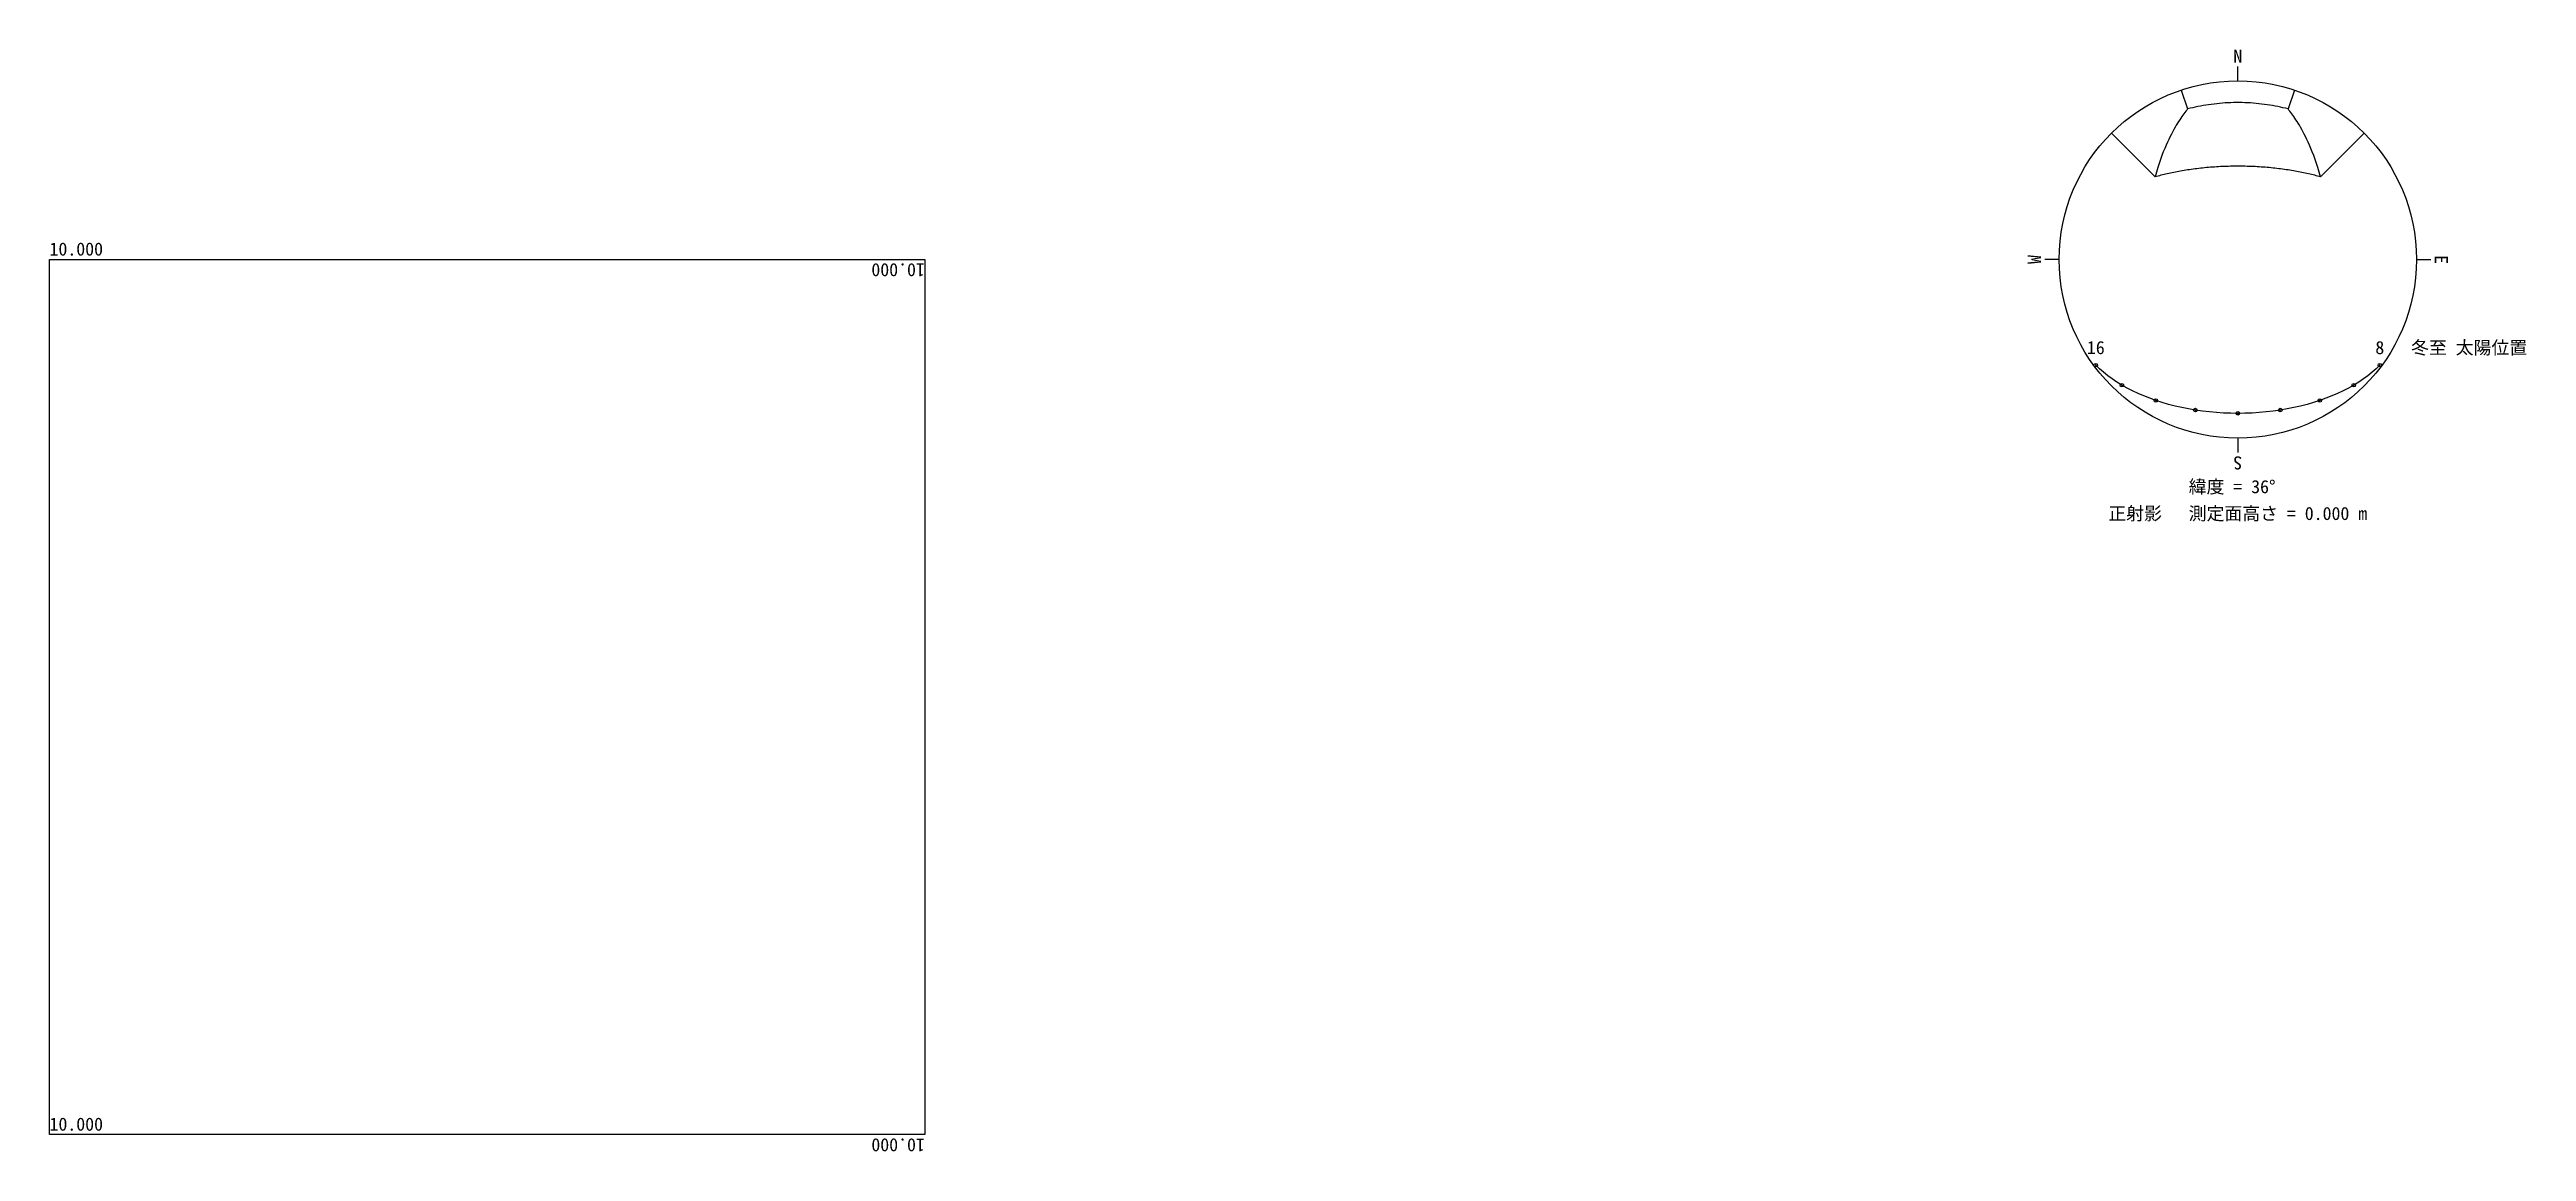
# Model space of a CAD drawing. Units: millimetres at full size, sheet at 1:100. Extents: x -9429 to 25221, y -9848 to 5571.
import ezdxf
from ezdxf.enums import TextEntityAlignment as Align

# ---------------------------------------------------------------- set-up
doc = ezdxf.new("R2010")
doc.units = ezdxf.units.MM
doc.header["$LTSCALE"] = 100
doc.header["$PDMODE"] = 32
doc.header["$PDSIZE"] = 50
doc.layers.add('0-0', color=6, linetype='Continuous')
doc.styles.add('ＭＳ ゴシック', font='')
doc.styles.get('ＭＳ ゴシック').set_extended_font_data('MS Gothic')

msp = doc.modelspace()

# ---------------------------------------------------------------- linework, layer by layer
at = {"layer": '0-0', "color": 7}
for p, q in [((21183.7, 5132.7), (21183.7, 5332.7)), ((20393.1, 5004.4), (20481.3, 4739.9)), ((21974.2, 5004.4), (21886.1, 4739.9)), ((19415.9, 4400.4), (20026.5, 3789.8)), ((18683.7, 2632.7), (18483.7, 2632.7)), ((23683.7, 2632.7), (23883.7, 2632.7)), ((21183.7, 132.7), (21183.7, -67.3))]:
    msp.add_line(p, q, dxfattribs=at)
for points in [[(20481.3, 4739.9), (20468.8, 4724.4), (20455.9, 4708.1), (20442.7, 4690.9), (20429.1, 4672.7), (20415.2, 4653.5), (20400.8, 4633.2), (20386.1, 4611.8), (20371, 4589.1), (20355.5, 4565.1), (20339.6, 4539.7), (20323.3, 4512.8), (20306.6, 4484.3), (20289.5, 4454.1), (20272.1, 4422.1), (20254.3, 4388.2), (20236.1, 4352.2), (20217.7, 4314.2), (20199, 4273.8), (20180, 4231.1), (20160.8, 4185.9), (20141.5, 4138), (20122.1, 4087.4), (20102.6, 4034), (20083.3, 3977.6), (20064.1, 3918.1), (20045.1, 3855.5), (20026.5, 3789.8)], [(21886.1, 4739.9), (21850.9, 4748.7), (21815.3, 4757.1), (21779.2, 4765.1), (21742.8, 4772.7), (21706, 4779.9), (21668.8, 4786.6), (21631.3, 4792.8), (21593.5, 4798.6), (21555.3, 4803.9), (21516.9, 4808.7), (21478.3, 4813), (21439.5, 4816.8), (21400.4, 4820.1), (21361.3, 4822.8), (21321.9, 4825), (21282.5, 4826.6), (21243, 4827.7), (21203.5, 4828.3), (21163.9, 4828.3), (21124.3, 4827.7), (21084.8, 4826.6), (21045.4, 4825), (21006.1, 4822.8), (20966.9, 4820.1), (20927.9, 4816.8), (20889, 4813), (20850.4, 4808.7), (20812, 4803.9), (20773.9, 4798.6), (20736.1, 4792.8), (20698.6, 4786.6), (20661.4, 4779.9), (20624.6, 4772.7), (20588.1, 4765.1), (20552.1, 4757.1), (20516.5, 4748.7), (20481.3, 4739.9)], [(22340.8, 3789.8), (22322.2, 3855.5), (22303.3, 3918.1), (22284.1, 3977.6), (22264.7, 4034), (22245.3, 4087.4), (22225.9, 4138), (22206.5, 4185.9), (22187.4, 4231.1), (22168.4, 4273.8), (22149.7, 4314.2), (22131.2, 4352.2), (22113.1, 4388.2), (22095.3, 4422.1), (22077.8, 4454.1), (22060.8, 4484.3), (22044.1, 4512.8), (22027.8, 4539.7), (22011.9, 4565.1), (21996.3, 4589.1), (21981.2, 4611.8), (21966.5, 4633.2), (21952.2, 4653.5), (21938.2, 4672.7), (21924.6, 4690.9), (21911.4, 4708.1), (21898.6, 4724.4), (21886.1, 4739.9)], [(22951.4, 4400.4), (22340.8, 3789.8), (22320.7, 3795.2), (22300.3, 3800.6), (22279.6, 3805.9), (22258.6, 3811.2), (22237.4, 3816.4), (22215.8, 3821.6), (22194, 3826.7), (22171.9, 3831.7), (22149.5, 3836.7), (22126.9, 3841.6), (22104, 3846.4), (22080.8, 3851.1), (22057.3, 3855.7), (22033.6, 3860.3), (22009.6, 3864.7), (21985.3, 3869.1), (21960.8, 3873.4), (21936.1, 3877.5), (21911.1, 3881.6), (21885.8, 3885.5), (21860.3, 3889.3), (21834.6, 3893), (21808.7, 3896.6), (21782.5, 3900), (21756.2, 3903.3), (21729.6, 3906.5), (21702.9, 3909.6), (21675.9, 3912.5), (21648.8, 3915.2), (21621.5, 3917.9), (21594, 3920.3), (21566.4, 3922.6), (21538.7, 3924.8), (21510.8, 3926.8), (21482.8, 3928.7), (21454.6, 3930.3), (21426.4, 3931.9), (21398.1, 3933.2)], [(20333.8, 3860.3), (20310, 3855.7), (20286.6, 3851.1), (20263.4, 3846.4), (20240.5, 3841.6), (20217.8, 3836.7), (20195.4, 3831.7), (20173.3, 3826.7), (20151.5, 3821.6), (20130, 3816.4), (20108.7, 3811.2), (20087.8, 3805.9), (20067.1, 3800.6), (20046.7, 3795.2), (20026.5, 3789.8)], [(21398.1, 3933.2), (21369.6, 3934.4), (21341.2, 3935.4), (21312.6, 3936.3), (21284, 3937), (21255.4, 3937.5), (21226.7, 3937.8), (21198, 3938), (21169.3, 3938), (21140.6, 3937.8), (21112, 3937.5), (21083.3, 3937), (21054.7, 3936.3), (21026.2, 3935.4), (20997.7, 3934.4), (20969.3, 3933.2), (20941, 3931.9), (20912.7, 3930.3), (20884.6, 3928.7), (20856.6, 3926.8), (20828.7, 3924.8), (20800.9, 3922.6), (20773.3, 3920.3), (20745.9, 3917.9), (20718.6, 3915.2), (20691.4, 3912.5), (20664.5, 3909.6), (20637.7, 3906.5), (20611.2, 3903.3), (20584.8, 3900), (20558.7, 3896.6), (20532.7, 3893), (20507, 3889.3), (20481.5, 3885.5), (20456.3, 3881.6), (20431.3, 3877.5), (20406.5, 3873.4), (20382, 3869.1), (20357.8, 3864.7), (20333.8, 3860.3)]]:
    msp.add_lwpolyline(points, dxfattribs=at)
msp.add_lwpolyline([(-9428.6, 2632.7), (2816.3, 2632.7), (2816.3, -9612.2), (-9428.6, -9612.2)], close=True, dxfattribs=at)
at = {"layer": '0-0'}
for points in [[(19561.9, 874.5), (19492.7, 917), (19426.7, 961.2), (19364.1, 1007.1), (19304.9, 1054.5), (19249.3, 1103.5), (19197.4, 1153.7)], [(23169.9, 1153.7), (23118, 1103.5), (23062.4, 1054.5), (23003.2, 1007.1), (22940.6, 961.2), (22874.6, 917), (22805.4, 874.5)], [(20036.9, 660.3), (19951.4, 690.8), (19868.2, 723.5), (19787.5, 758.3), (19709.4, 795.1), (19634.2, 833.9), (19561.9, 874.5)], [(22805.4, 874.5), (22733.2, 833.9), (22657.9, 795.1), (22579.9, 758.3), (22499.2, 723.5), (22416, 690.8), (22330.4, 660.3)], [(20590.1, 525.6), (20494, 542.1), (20399.2, 561), (20306, 582.3), (20214.4, 606), (20124.6, 632), (20036.9, 660.3)], [(21183.7, 479.7), (21083.6, 481), (20983.8, 484.8), (20884.3, 491.2), (20785.4, 500.2), (20687.3, 511.6), (20590.1, 525.6)], [(21777.3, 525.6), (21680.1, 511.6), (21581.9, 500.2), (21483, 491.2), (21383.6, 484.8), (21283.7, 481), (21183.7, 479.7)], [(22330.4, 660.3), (22242.7, 632), (22153, 606), (22061.4, 582.3), (21968.1, 561), (21873.3, 542.1), (21777.3, 525.6)]]:
    msp.add_lwpolyline(points, dxfattribs=at)
at = {"layer": '0-0', "color": 7}
msp.add_circle((21183.7, 2632.7), 2500, dxfattribs=at)
at = {"layer": '0-0'}
for p in [(19197.4, 1153.7), (23169.9, 1153.7), (19561.9, 874.5), (22805.4, 874.5), (20036.9, 660.3), (20590.1, 525.6), (21183.7, 479.7), (21777.3, 525.6), (22330.4, 660.3)]:
    msp.add_point(p, dxfattribs=at)

# ---------------------------------------------------------------- texts
at = {"layer": '0-0', "color": 4, "style": 'ＭＳ ゴシック'}
for s, p in [('N', (21121.2, 5332.7)), ('16', (19072.4, 1253.7)), ('8 \u3000冬至 太陽位置', (23107.4, 1253.7)), ('緯度 = 36°', (20496.2, -692.3)), ('正射影 \u3000測定面高さ = 0.000 m', (19371.2, -1067.3))]:
    msp.add_text(s, height=183.3, dxfattribs=at).set_placement(p, align=Align.BOTTOM_LEFT)
at = {"layer": '0-0', "color": 2, "style": 'ＭＳ ゴシック'}
for p in [(-9428.6, 2632.7), (-9428.6, -9612.2)]:
    msp.add_text('10.000', height=183.3, dxfattribs=at).set_placement(p, align=Align.BOTTOM_LEFT)
for p in [(2816.3, 2632.7), (2816.3, -9612.2)]:
    msp.add_text('10.000', height=183.3, rotation=180, dxfattribs=at).set_placement(p, align=Align.BOTTOM_LEFT)
at = {"layer": '0-0', "color": 4, "style": 'ＭＳ ゴシック'}
for s, rotation, p in [('W', 90, (18483.7, 2570.2)), ('E', 270, (23883.7, 2695.2)), ('S', 180, (21246.2, -67.3))]:
    msp.add_text(s, height=183.3, rotation=rotation, dxfattribs=at).set_placement(p, align=Align.BOTTOM_LEFT)

doc.saveas('drawing.dxf')
